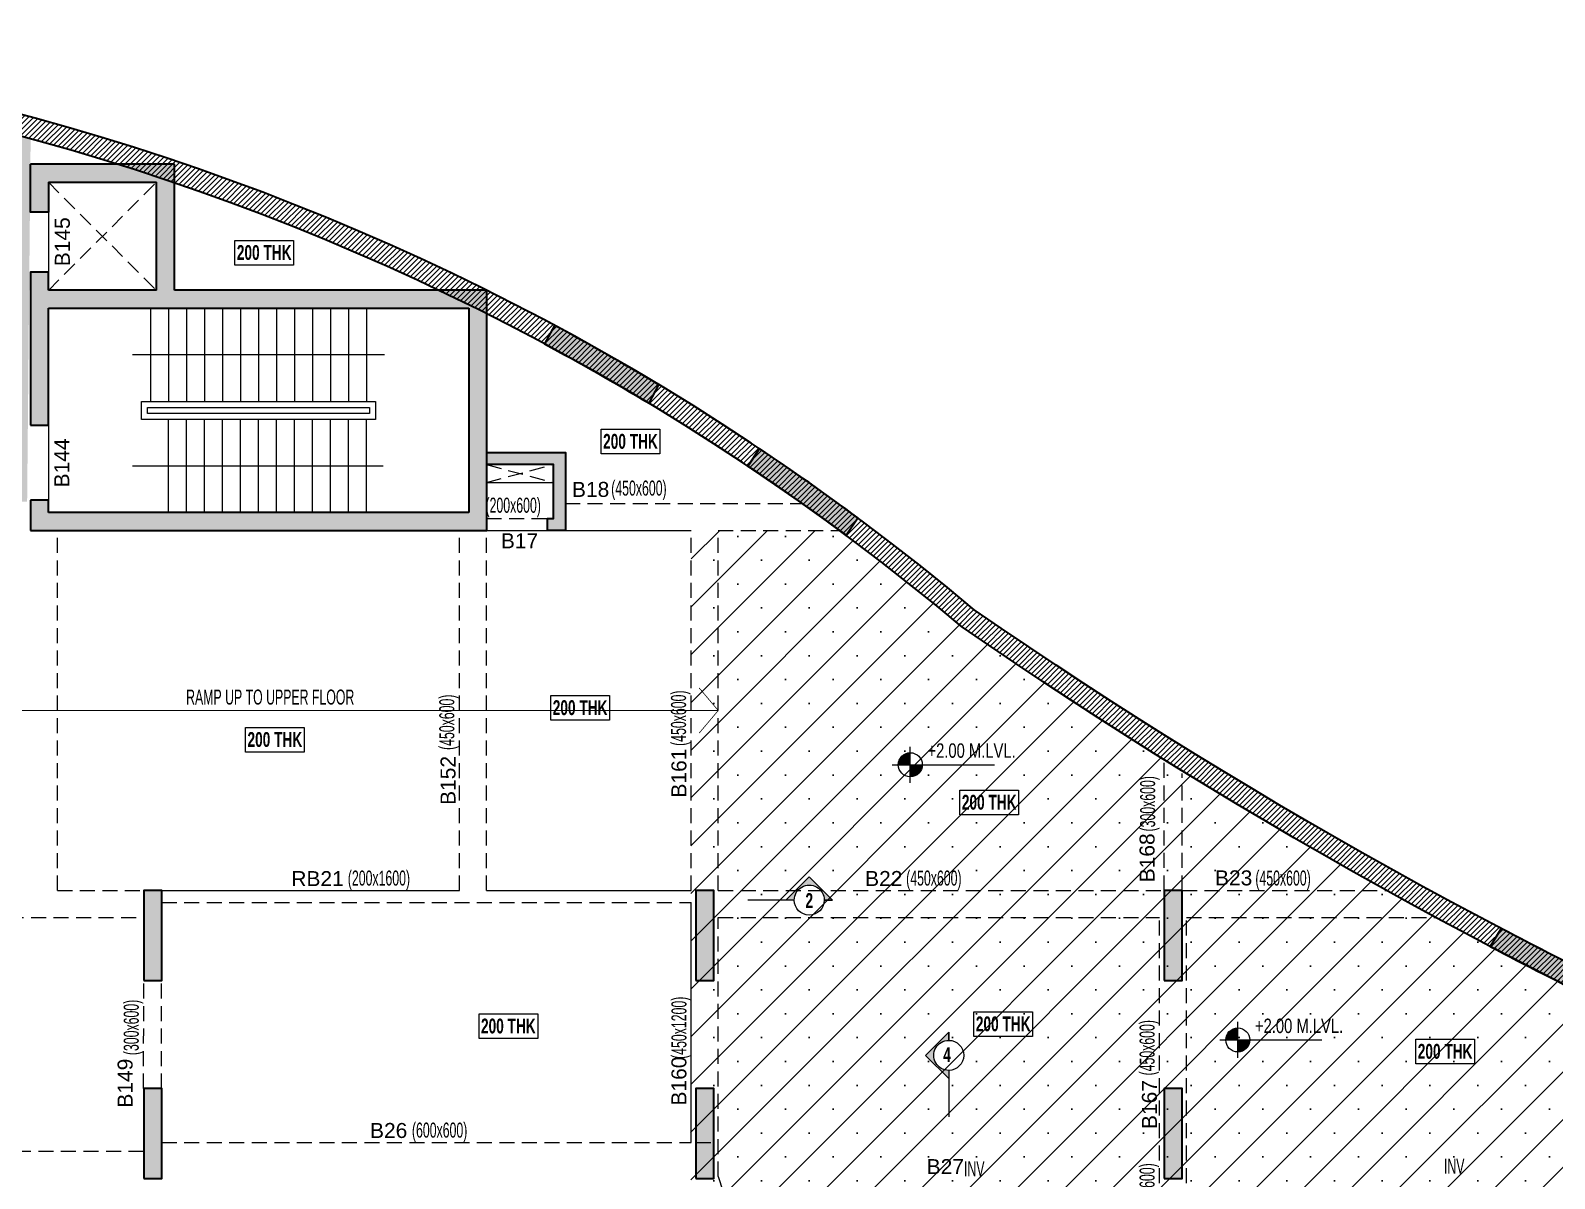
# Model space of a CAD drawing. Header units: millimetres. Extents: x 0 to 31858296, y -21599035 to 0.
# Drawn here: x 31804631 to 31830023, y -21450884 to -21431755 of the extents above; entities that cross this region are included whole.
import ezdxf
from ezdxf.enums import TextEntityAlignment as Align

# ---------------------------------------------------------------- set-up
doc = ezdxf.new("R2010")
doc.units = ezdxf.units.MM
doc.header["$LTSCALE"] = 1000
doc.header["$MEASUREMENT"] = 0
doc.linetypes.add('HIDDEN', pattern=[0.375, 0.25, -0.125])
for name, color, linetype, lineweight in [('A-ANNO-DIMS', 8, 'Continuous', 15), ('A-DETL-MISC', 35, 'Continuous', 15), ('A-FLOR-IDEN', 11, 'Continuous', 9), ('A-HIDD-ABVE', 8, 'HIDDEN', 20), ('G-____-____-DIMS', 7, 'Continuous', 9), ('G-ANNO-SYMB', 1, 'Continuous', 9), ('S-BEAM', 7, 'Continuous', 18), ('S-BEAM-IDEN', 2, 'Continuous', 9), ('S-COL HATCH', 9, 'Continuous', 0), ('S-COLS', 5, 'Continuous', 35)]:
    doc.layers.add(name, color=color, linetype=linetype, lineweight=lineweight)
doc.layers.add('Beam Nos', color=7, linetype='Continuous')
doc.layers.add('HATCH', color=8, linetype='Continuous')
doc.styles.add('Dim.s & Anno.(Misc.)', font='ARIALN.TTF')
doc.styles.add('SC-BBS1', font='SansSerif')
doc.styles.add('Swis721 LtCn BT', font='swisscl.ttf', dxfattribs={"width": 0.9, "height": 233.3551617873649})
doc.styles.add('Swis721 LtCn BT_1', font='swisscl.ttf', dxfattribs={"height": 239.9999999999999})
doc.styles.add('Swis721 LtCn BT_B', font='', dxfattribs={"width": 0.9, "height": 246.9183359013865})
doc.styles.get('Swis721 LtCn BT_B').set_extended_font_data('Swis721 LtCn BT', bold=True)
doc.dimstyles.new('A-GFC-100', dxfattribs={"dimscale": 100, "dimtxt": 1.75, "dimasz": 1.5, "dimexe": 1.5, "dimexo": 0, "dimgap": 1, "dimtad": 1, "dimdsep": 46, "dimtxsty": 'Dim.s & Anno.(Misc.)', "dimblk": 'ARCHTICK', "dimcen": 0, "dimdle": 1.5, "dimclrd": 256, "dimclre": 8, "dimclrt": 6, "dimazin": 2, "dimtfac": 1, "dimtix": 1, "dimtmove": 2, "dimatfit": 3, "dimfxl": 1, "dimtolj": 1, "dimlwd": -1, "dimlwe": 9, "dimarcsym": 0})

# ---------------------------------------------------------------- blocks, each defined once
blk = doc.blocks.new('_ARCHTICK')
at = {"color": 0, "linetype": 'ByBlock', "const_width": 0.15}
blk.add_lwpolyline([(-0.5, -0.5), (0.5, 0.5)], dxfattribs=at)
blk = doc.blocks.new('Spot Elevations - M_Spot Elevation - Target Filled-23738-FIRST FLOOR  FRAMING PLAN _NTA_')
at = {"layer": 'G-____-____-DIMS'}
h = blk.add_hatch(color=256, dxfattribs=at)
edge = h.paths.add_edge_path(flags=0)
edge.add_line((1.6e-15, 0), (-1.999999999999998, 0))
edge.add_arc((-2.6e-15, 1.9e-15), 1.999999999999994, 90.00000000000023, 180.0000000000001, ccw=False)
edge.add_line((1.6e-15, 1.999999999999998), (1.6e-15, 0))
h = blk.add_hatch(color=256, dxfattribs=at)
edge = h.paths.add_edge_path(flags=0)
edge.add_line((1.6e-15, 0), (2.000000000000003, 0))
edge.add_arc((9e-15, -5.8e-15), 1.999999999999992, 269.9999999999993, 359.99999999999983, ccw=False)
edge.add_line((1.6e-15, -1.999999999999999), (1.6e-15, 0))
for p, q in [((1.9e-15, -2.999999999999999), (1.9e-15, 2.999999999999999)), ((-2.999999999999997, 0), (14, 0))]:
    blk.add_line(p, q, dxfattribs=at)
blk.add_circle((1.6e-15, 0), 2.000000000000001, dxfattribs=at)
blk = doc.blocks.new('Detail View - M_Section Head - Structural Type 1-785420-STILT FLOOR FRAMING PLAN')
at = {"layer": 'G-ANNO-SYMB'}
h = blk.add_hatch(color=9, dxfattribs=at)
edge = h.paths.add_edge_path(flags=0)
edge.add_line((-8.500000000000005, -4e-16), (-9.8556349186104, -4e-16))
edge.add_line((-9.8556349186104, 0), (-5.988771130054798, 3.866863788555649))
edge.add_line((-5.988771130054798, 3.866863788555649), (-2.121907341499162, -3.15e-14))
edge.add_line((-2.121907341499162, -3.21e-14), (-3.500000000000005, -3.77e-14))
edge.add_arc((-6.000000000000005, 1.5e-15), 2.499999999999998, 359.9999999999996, 540.0000000000001)
for p, q in [((-5.988771130054798, 3.866863788555649), (-9.8556349186104, -2.1e-15)), ((-5.988771130054798, 3.866863788555649), (-2.121907341499185, -8.5e-15)), ((-8.500000000000005, -4e-16), (-9.855634918610399, -4e-16)), ((-3.500000000000005, -8.8e-15), (-2.121907341499186, -8.8e-15))]:
    blk.add_line(p, q, dxfattribs=at)
at = {"layer": 'G-ANNO-SYMB', "color": 5}
for p, q in [((-5.988771130054798, 3.866863788555649), (-9.8556349186104, 0)), ((-2.121907341499162, -3.17e-14), (-5.988771130054798, 3.866863788555649)), ((-9.8556349186104, -4e-16), (-8.500000000000005, -4e-16)), ((-3.500000000000005, -3.77e-14), (4.242053689179703, -6e-15)), ((-3.500000000000005, -3.77e-14), (-2.121907341499162, -3.21e-14))]:
    blk.add_line(p, q, dxfattribs=at)
at = {"layer": 'G-ANNO-SYMB'}
blk.add_arc((-6.000000000000005, 1.7e-15), 2.500000000000002, 359.9999999999993, 179.9999999999996, dxfattribs=at)
at = {"layer": 'G-ANNO-SYMB', "color": 5}
for centre, radius, start, end in [((-6.000000000000005, 1.5e-15), 2.499999999999998, 359.9999999999996, 180.0000000000001), ((-6.000000000000005, 1.95e-14), 2.500000000000002, 180, 359.9999999999983)]:
    blk.add_arc(centre, radius, start, end, dxfattribs=at)
blk = doc.blocks.new('A$C89844c14')
at = {"layer": 'S-COL HATCH', "transparency": 33554687}
h = blk.add_hatch(dxfattribs=at)
h.set_pattern_fill('ANSI31', color=256, scale=500)
h.set_pattern_definition([(45, (-31243118.95039071, 21573255.04475099), (-44.19417382415922, 44.19417382415922), [])])
edge = h.paths.add_edge_path()
edge.add_line((-12641.36437787861, -10574.03004626185), (46763.39400777965, -10574.03004626185))
edge.add_line((46763.39400777965, -10574.03004626185), (50158.63604889065, -10423.83620051294))
edge.add_line((50158.63604889065, -10423.83620051294), (50158.63604889065, 18363.45195051283))
edge.add_arc((65986.83610693365, 101151.7779547721), 84287.8332837242, 235.3318360843077, 259.1763076908551, ccw=False)
edge.add_arc((-8442.753611341119, 269.379661232233), 41199.68046838963, 49.9961516128636, 101.0852321286915)
edge.add_line((-16364.17637338489, 40700.36693736166), (-15223.62516012043, 21151.17039509863))
edge.add_line((-15223.62516012043, 21151.17039509863), (-12641.36437787861, 21151.17039486021))
edge.add_line((-12641.36437787861, 21151.17039486021), (-12641.36437787861, -10574.03004626185))
edge = h.paths.add_edge_path(flags=16)
edge.add_line((-12291.36437835544, -10224.03004578501), (46755.65639505535, -10224.03004578501))
edge.add_line((46755.65639505535, -10224.03004578501), (49808.63604841381, -10088.97671297937))
edge.add_line((49808.63604841381, -10088.97671297937), (49808.63604841381, 18074.53277989477))
edge.add_arc((65986.83610427752, 101151.777949918), 84637.83327854906, 235.3207608542366, 258.9803174311657, ccw=False)
edge.add_arc((-8442.753610882908, 269.3796631880104), 40849.68046623029, 49.97334944151059, 100.6567920093794)
edge.add_line((-15996.90336217731, 40414.50658699125), (-14893.4499033913, 21501.17039509863))
edge.add_line((-14893.4499033913, 21501.17039509863), (-12291.36437835544, 21501.17039462179))
edge.add_line((-12291.36437835544, 21501.17039462179), (-12291.36437835544, -10224.03004578501))
h = blk.add_hatch(color=256, dxfattribs=at)
h.dxf.hatch_style = 1
h.paths.add_polyline_path([(9116.98672829941, 37152.32847986743), (4718.410191729665, 37152.32847986743), (4718.410191729665, 38940.81823940575, 0.0061394084809778), (3764.870239019394, 39252.32868109271), (2318.410443499685, 39252.32868109271), (2318.410355761647, 38452.32847986743), (2618.410192206502, 38452.32847986743), (2618.410192206502, 38952.32868109271), (4418.410191729665, 38952.32868109271), (4418.410191729665, 37152.32847986743), (2618.410192206502, 37152.32847986743), (2618.410192206502, 37452.32847986743), (2318.410271838307, 37452.32847986743), (2318.410166934133, 34902.32847986743), (2618.410191729665, 34902.32847986743), (2618.410191729665, 36852.32847986743), (9618.410192206504, 36852.32847986743), (9618.410192206504, 33452.32847962901), (2618.410191729665, 33452.32847962901), (2618.410191729665, 33652.32847986743), (2318.410192206502, 33652.32847986743), (2318.410192206502, 33152.32847962901), (9918.41019268334, 33152.32847962901), (9918.41019268334, 36759.98198723793, 0.005461092932289)])
h = blk.add_hatch(color=256, dxfattribs=at)
h.dxf.hatch_style = 1
h.paths.add_polyline_path([(4718.410191729665, 39252.32868109271), (3764.870239019394, 39252.32868109271, -0.0061394084809777), (4718.410191729665, 38940.81823940575)])
h = blk.add_hatch(color=256, dxfattribs=at)
h.dxf.hatch_style = 1
h.paths.add_polyline_path([(9916.488125164064, 37152.32847986743), (9116.98672829941, 37152.32847986743, -0.0054610929322891), (9918.41019268334, 36759.98198723793)])
h = blk.add_hatch(color=256, dxfattribs=at)
h.dxf.hatch_style = 1
h.paths.add_polyline_path([(11048.92116140947, 36566.86073822156), (10883.09765475243, 36258.63587787375, -0.0119099194119703), (12621.80857507884, 35269.11350852624), (12787.81885411963, 35577.68553232029, 0.011811406777988)])
h = blk.add_hatch(color=256, dxfattribs=at)
h.dxf.hatch_style = 1
h.paths.add_polyline_path([(11228.40951917693, 34451.18865903467), (9918.410194970667, 34451.16267657652), (9918.412713244557, 34251.15960171819), (11028.40955301747, 34251.18161733449), (11028.44738690555, 33351.16267636418), (10928.43067152798, 33351.18271977827), (10928.43461797759, 33152.32848249003), (11228.43530390039, 33151.15871177241), (11228.4095191732, 33351.16267636791)])
h = blk.add_hatch(color=256, dxfattribs=at)
h.dxf.hatch_style = 1
h.paths.add_polyline_path([(14465.38931171223, 34513.35306438059), (14270.55549418181, 34222.59580556676, -0.0119099194350363), (15905.50230845436, 33069.67815620452), (16100.55556829646, 33360.76290838793, 0.0118114067623344)])
h = blk.add_hatch(color=256, dxfattribs=at)
h.dxf.hatch_style = 1
h.paths.add_polyline_path([(4204.063150979578, 25652.33504745737), (4504.063152655959, 25652.33504838869), (4504.063148930669, 27152.33504838869), (4204.063146788627, 27152.33504745737)])
h = blk.add_hatch(color=256, dxfattribs=at)
h.dxf.hatch_style = 1
h.paths.add_polyline_path([(4204.063264600932, 25652.3350940235), (4504.063262552023, 25652.3350940235), (4504.063262552023, 27152.3350940235), (4204.063264600932, 27152.3350940235)])
h = blk.add_hatch(color=256, dxfattribs=at)
h.dxf.hatch_style = 1
h.paths.add_polyline_path([(13404.06315256283, 25652.33507237211), (13704.06315097958, 25652.33507307246), (13704.06314678862, 27152.33507307246), (13404.06314883753, 27152.33507237211)])
h = blk.add_hatch(color=256, dxfattribs=at)
h.dxf.hatch_style = 1
h.paths.add_polyline_path([(13404.06326432153, 25652.3350940235), (13704.06326413527, 25652.3350940235), (13704.06326413527, 27152.3350940235), (13404.06326432153, 27152.3350940235)])
h = blk.add_hatch(color=256, dxfattribs=at)
h.dxf.hatch_style = 1
h.paths.add_polyline_path([(21204.06315097958, 25652.33509332687), (21504.06315265596, 25652.3350940235), (21504.06314893067, 27152.3350940235), (21204.06314678863, 27152.33509332687)])
h = blk.add_hatch(color=256, dxfattribs=at)
h.dxf.hatch_style = 1
h.paths.add_polyline_path([(21204.06326460093, 25652.3350940235), (21504.06326255202, 25652.3350940235), (21504.06326255202, 27152.3350940235), (21204.06326460093, 27152.3350940235)])
h = blk.add_hatch(color=256, dxfattribs=at)
h.dxf.hatch_style = 1
h.paths.add_polyline_path([(28423.99673158675, 25307.0760040693), (28605.68384588138, 25607.67662080005, -0.0060300541328902), (26819.177078031, 26518.35735208914), (26637.80549352989, 26218.27875832841, 0.0060046413283246)])
h = blk.add_hatch(color=256, dxfattribs=at)
h.dxf.hatch_style = 1
h.paths.add_polyline_path([(4204.063160292804, 22352.34438299015), (4504.063158709556, 22352.34438392148), (4504.063155915588, 23852.34438392147), (4204.063156101852, 23852.34438299015)])
h = blk.add_hatch(color=256, dxfattribs=at)
h.dxf.hatch_style = 1
h.paths.add_polyline_path([(4204.063262738287, 22352.34442955628), (4504.063261155039, 22352.34442955628), (4504.063261155039, 23852.34442955628), (4204.063262738287, 23852.34442955628)])
h = blk.add_hatch(color=256, dxfattribs=at)
h.dxf.hatch_style = 1
h.paths.add_polyline_path([(13404.06315815076, 22352.34440836683), (13704.06315982714, 22352.34440860152), (13704.06315610185, 23852.34440860152), (13404.06315489113, 23852.34440836683)])
h = blk.add_hatch(color=256, dxfattribs=at)
h.dxf.hatch_style = 1
h.paths.add_polyline_path([(13404.06326292455, 22352.34442955628), (13704.06326273829, 22352.34442955628), (13704.06326273829, 23852.34442955628), (13404.06326292455, 23852.34442955628)])
h = blk.add_hatch(color=256, dxfattribs=at)
h.dxf.hatch_style = 1
h.paths.add_polyline_path([(21204.0631602928, 22352.34442885593), (21504.06315870956, 22352.34442955628), (21504.06315591559, 23852.34442955628), (21204.06315610185, 23852.34442885593)])
h = blk.add_hatch(color=256, dxfattribs=at)
h.dxf.hatch_style = 1
h.paths.add_polyline_path([(21204.06326273829, 22352.34442955628), (21504.06326115504, 22352.34442955628), (21504.06326115504, 23852.34442955628), (21204.06326273829, 23852.34442955628)])
at = {"layer": 'S-COLS'}
for p, q in [((4718.410191729665, 39252.32868109271, 5.384398549e-07), (2318.410443499685, 39252.32868109271, 3.28693309e-07)), ((4718.410191729665, 37152.32847986743, 2.087540928e-07), (4718.410191729665, 39252.32868109271, 5.384398549e-07)), ((2618.410192206502, 38952.32868109271), (4418.410191729665, 38952.32868109271, 5.384398549e-07)), ((4418.410191729665, 37152.32847986743, 2.087540928e-07), (4418.410191729665, 38952.32868109271, 5.384398549e-07)), ((4418.410191729665, 37152.32847986743, 2.087540928e-07), (2618.410192206502, 37152.32847986743)), ((9918.41019268334, 37152.32847986743), (4718.410191729665, 37152.32847986743, 2.087540928e-07)), ((9918.41019268334, 33152.32847962901), (9918.41019268334, 37152.32847986743)), ((2618.410191729665, 36852.32847986743), (9618.410192206504, 36852.32847986743)), ((2618.410191729665, 34902.32847986743), (2618.410191729665, 36852.32847986743)), ((9618.410192206504, 36852.32847986743), (9618.410192206504, 33452.32847962901)), ((2318.410192206502, 34902.32847986743), (2618.410191729665, 34902.32847986743)), ((2318.410192206502, 33652.32847986743), (2318.410192206502, 33152.32847962901)), ((2618.410191729665, 33652.32847986743), (2318.410192206502, 33652.32847986743)), ((2618.410191729665, 33452.32847962901), (2618.410191729665, 33652.32847986743)), ((9618.410192206504, 33452.32847962901), (2618.410191729665, 33452.32847962901)), ((2318.410192206502, 33152.32847962901), (9918.41019268334, 33152.32847962901))]:
    blk.add_line(p, q, dxfattribs=at)
for points, elevation in [([(-12641.36437787861, -10574.03004626185), (46763.39400777965, -10574.03004626185), (50158.63604889065, -10423.83620051294), (50158.63604889065, 18363.45195051283, -0.104418166803797), (18042.01030120998, 31828.38711067289, 0.2266855225477514), (-16364.17637338489, 40700.36693736166), (-15223.62516012043, 21151.17039509863), (-12641.36437787861, 21151.17039486021)], -9.701837e-10), ([(-12291.36437835544, -10224.03004578501), (46755.65639505535, -10224.03004578501), (49808.63604841381, -10088.97671297937), (49808.63604841381, 18074.53277989477, -0.1036025941680122), (17829.4674840942, 31549.83351107687, 0.2248253873117498), (-15996.90336217731, 40414.50658699125), (-14893.4499033913, 21501.17039509863), (-12291.36437835544, 21501.17039462179)], -3.2951e-10)]:
    blk.add_lwpolyline(points, format="xyb", close=True, dxfattribs=dict(at, elevation=elevation))
at = {"layer": 'S-COLS', "elevation": -9.924532e-10}
for points in [[(2618.410192206502, 38952.32868109271), (2618.410192206502, 38452.32847986743), (2318.410355761647, 38452.32847986743), (2318.410443499685, 39252.32868109271)], [(2618.410192206502, 37152.32847986743), (2618.410192206502, 37452.32847986743), (2318.410271838307, 37452.32847986743), (2318.410166934133, 34902.32851753757)], [(9918.410194970667, 34451.16267657652), (11228.40951917693, 34451.18865903467), (11228.4095191732, 33351.16267636791), (11228.43530390039, 33151.15871177241), (10928.43461797759, 33152.32848249003), (10928.43067152798, 33351.18271977827), (11028.44738690555, 33351.16267636418), (11028.40955301747, 34251.18161733449), (9918.412713244557, 34251.15960171819), (9918.410194970667, 34451.16267657652)]]:
    blk.add_lwpolyline(points, dxfattribs=at)
at = {"layer": 'S-COLS', "elevation": -8.166589e-10}
for points in [[(12787.81885708123, 35577.6855305396, 0.011811406798394), (11048.92116140947, 36566.86073822156), (10883.09765475243, 36258.63587787375, -0.0119099194119703), (12621.80857507884, 35269.11350852624), (12787.81885428726, 35577.68553263322)], [(14465.38931160793, 34513.35306422413), (14270.55549418181, 34222.59580556676, -0.0119099194350363), (15905.50230845436, 33069.67815620452), (16100.55556829646, 33360.76290838793, 0.0118114067829311), (14465.38930881396, 34513.35306632147)], [(26637.80548092351, 26218.27876495197, 0.0060046413709705), (28423.99673158675, 25307.0760040693), (28605.68384588138, 25607.67662080005, -0.0060300541328902), (26819.177078031, 26518.35735208914), (26637.8054930307, 26218.2787575014)]]:
    blk.add_lwpolyline(points, format="xyb", dxfattribs=at)
for points in [[(4204.063150979578, 25652.33504745737), (4504.063152655959, 25652.33504838869), (4504.063148930669, 27152.33504838869), (4204.063146788627, 27152.33504745737)], [(4204.063264600932, 25652.3350940235), (4504.063262552023, 25652.3350940235), (4504.063262552023, 27152.3350940235), (4204.063264600932, 27152.3350940235)], [(13404.06315256283, 25652.33507237211), (13704.06315097958, 25652.33507307246), (13704.06314678862, 27152.33507307246), (13404.06314883753, 27152.33507237211)], [(13404.06326432153, 25652.3350940235), (13704.06326413527, 25652.3350940235), (13704.06326413527, 27152.3350940235), (13404.06326432153, 27152.3350940235)], [(21204.06315097958, 25652.33509332687), (21504.06315265596, 25652.3350940235), (21504.06314893067, 27152.3350940235), (21204.06314678863, 27152.33509332687)], [(21204.06326460093, 25652.3350940235), (21504.06326255202, 25652.3350940235), (21504.06326255202, 27152.3350940235), (21204.06326460093, 27152.3350940235)], [(4204.063160292804, 22352.34438299015), (4504.063158709556, 22352.34438392148), (4504.063155915588, 23852.34438392147), (4204.063156101852, 23852.34438299015)], [(4204.063262738287, 22352.34442955628), (4504.063261155039, 22352.34442955628), (4504.063261155039, 23852.34442955628), (4204.063262738287, 23852.34442955628)], [(13404.06315815076, 22352.34440836683), (13704.06315982714, 22352.34440860152), (13704.06315610185, 23852.34440860152), (13404.06315489113, 23852.34440836683)], [(13404.06326292455, 22352.34442955628), (13704.06326273829, 22352.34442955628), (13704.06326273829, 23852.34442955628), (13404.06326292455, 23852.34442955628)], [(21204.0631602928, 22352.34442885593), (21504.06315870956, 22352.34442955628), (21504.06315591559, 23852.34442955628), (21204.06315610185, 23852.34442885593)], [(21204.06326273829, 22352.34442955628), (21504.06326115504, 22352.34442955628), (21504.06326115504, 23852.34442955628), (21204.06326273829, 23852.34442955628)]]:
    blk.add_lwpolyline(points, close=True, dxfattribs=at)
blk = doc.blocks.new('A$Cf8d4ec59')
at = {"layer": 'A-DETL-MISC'}
for p, q in [((-5300.000001907349, -5.0067901611e-06), (-5300.000001907349, -1550.005597352982)), ((-5000.000005722046, -5.0067901611e-06), (-5000.000005722046, -1550.005597352982)), ((-4700.000005722046, -5.0067901611e-06), (-4700.000005722046, -1550.005597352982)), ((-4400.000001907349, -5.0067901611e-06), (-4400.000001907349, -1550.005597352982)), ((-4100.000001907349, -5.0067901611e-06), (-4100.000001907349, -1550.005597352982)), ((-3800.000001907349, -5.0067901611e-06), (-3800.000001907349, -1550.005597352982)), ((-3500.000005722046, -5.0067901611e-06), (-3500.000005722046, -1550.005597352982)), ((-3200.000005722046, -5.0067901611e-06), (-3200.000005722046, -1550.005597352982)), ((-2900.000001907349, -5.0067901611e-06), (-2900.000001907349, -1550.005597352982)), ((-2600.000001907349, -5.0067901611e-06), (-2600.000001907349, -1550.005597352982)), ((-2300.000001907349, -5.0067901611e-06), (-2300.000001907349, -1549.994012117386)), ((-2000.000005722046, -5.0067901611e-06), (-2000.000005722046, -1549.994012117386)), ((-1700.000005722046, -5.0067901611e-06), (-1700.000005722046, -1549.994012117386)), ((-5000.000005722046, -3400.00000500679), (-5000.000005722046, -1850.005112886429)), ((-4700.000005722046, -3400.00000500679), (-4700.000005722046, -1850.004632234573)), ((-4400.000001907349, -3400.00000500679), (-4400.000001907349, -1850.00414776802)), ((-4100.000001907349, -3400.00000500679), (-4100.000001907349, -1850.003667116165)), ((-3800.000001907349, -3400.00000500679), (-3800.000001907349, -1850.003182649612)), ((-3500.000005722046, -3400.00000500679), (-3500.000005722046, -1850.002698183059)), ((-3200.000005722046, -3400.00000500679), (-3200.000005722046, -1850.002217531204)), ((-2900.000001907349, -3400.00000500679), (-2900.000001907349, -1850.001733064651)), ((-2600.000001907349, -3400.00000500679), (-2600.000001907349, -1850.001252412796)), ((-2300.000001907349, -3400.00000500679), (-2300.000001907349, -1850.000771760941)), ((-2000.000005722046, -3400.00000500679), (-2000.000005722046, -1850.000287294388)), ((-1700.000005722046, -3400.00000500679), (-1700.000005722046, -1850.000287294388))]:
    blk.add_line(p, q, dxfattribs=at)
for points in [[(-1550.000001907348, -1549.999802827835), (-1550.000001907348, -1849.999806642532), (-5450.000005722046, -1850.005597352981), (-5450.000005722046, -1550.005597352982)], [(-1650.000001907348, -1649.999943971634), (-1650.000001907348, -1749.999940156936), (-5350.000001907349, -1750.00546002388), (-5350.000001907349, -1650.00546002388)]]:
    blk.add_lwpolyline(points, close=True, dxfattribs=at)
at = {"layer": 'A-ANNO-DIMS', "ltscale": 500}
for points in [[(-1400.000001907348, -775.0005238056183), (-5600.001485824584, -774.9584209918976)], [(-5599.998933792114, -2624.961293458939), (-1424.103029251098, -2625.000146150589)]]:
    blk.add_leader(points, dimstyle='A-GFC-100', override={"dimasz": 0.002, "dimtad": 0, "dimfxl": 0.18, "dimarcsym": 1}, dxfattribs=at)

msp = doc.modelspace()

# ---------------------------------------------------------------- hatches: boundary and pattern name
at = {"layer": 'HATCH'}
h = msp.add_hatch(dxfattribs=at)
h.set_pattern_fill('TRIANG', color=9, scale=1500)
h.set_pattern_definition([(60, (439301.5000000001, 0), (-281.2499994554893, 487.1392893143734), [281.25, -281.25]), (120, (439301.5000000001, 0), (-562.4999994554892, 3.143734856e-07), [281.2499999999998, -281.2499999999998]), (0, (439160.875, 243.5696444995701), (281.25, 487.139289), [281.25, -281.25])])
edge = h.paths.add_edge_path()
edge.add_line((31794519.16211719, -21457486.19399705), (31790023.44354467, -21457486.19399705))
edge.add_line((31790023.44354467, -21457486.19399705), (31790023.44354467, -21451735.02653316))
edge.add_line((31790023.44354467, -21451735.02653316), (31787421.35801964, -21451735.02653268))
edge.add_line((31787421.35801964, -21451735.02653268), (31786315.56355598, -21432781.56521813))
edge.add_line((31786315.56355598, -21432781.56521813), (31786317.90456086, -21432821.69034078))
edge.add_line((31786317.90456086, -21432821.69034078), (31789359.56121129, -21432367.1399234))
edge.add_line((31789359.56121129, -21432367.1399234), (31792435.81895444, -21432142.51227802))
edge.add_line((31792435.81895444, -21432142.51227802), (31795501.82214282, -21432149.66093282))
edge.add_line((31795501.82214282, -21432149.66093282), (31798542.75989398, -21432372.38007474))
edge.add_line((31798542.75989398, -21432372.38007474), (31804633.64870025, -21433559.3692702))
edge.add_line((31804633.64870025, -21433559.3692702), (31804575.57289495, -21439603.99815172))
edge.add_line((31804575.57289495, -21439603.99815172), (31799165.01352095, -21439636.20802927))
edge.add_line((31799165.01352095, -21439636.20802927), (31799165.0135237, -21446085.01489819))
edge.add_line((31799165.0135237, -21446085.01489819), (31798734.72138871, -21446086.20141814))
edge.add_line((31798734.72138871, -21446086.20141814), (31798718.87107467, -21446836.20141815))
edge.add_line((31798718.87107467, -21446836.20141815), (31797150.89161298, -21446836.20086194))
edge.add_line((31797150.89161298, -21446836.20086194), (31797150.89161297, -21450136.19124912))
edge.add_line((31797150.89161297, -21450136.19124912), (31797150.89161297, -21450136.19208263))
edge.add_line((31797150.89161297, -21450136.19208263), (31797141.75547371, -21450886.19208263))
edge.add_line((31797141.75547371, -21450886.19208263), (31797160.02775227, -21457036.19399709))
h = msp.add_hatch(dxfattribs=at)
h.set_pattern_fill('SACNCR', color=256, scale=6000)
h.set_pattern_definition([(45, (439301.5000000001, 0), (-397.747564417433, 397.747564417433), []), (45, (439699.2475659996, 0), (-397.747564417433, 397.747564417433), [0, -562.5])])
h.paths.add_polyline_path([(31818107.44571386, -21440086.20802806), (31819244.12227551, -21440951.90571611), (31820881.09438595, -21442190.44078625), (31822343.95330933, -21443157.99695138), (31823781.39530205, -21444067.12714814), (31825108.81565333, -21444871.38483813), (31826271.27006879, -21445548.76738574), (31827967.34657011, -21446493.47266571), (31832635.98143327, -21448840.41130056), (31834654.50295503, -21449746.71819537), (31836299.51351777, -21450438.91128645), (31839816.98200127, -21451785.02657498), (31815908.08385382, -21451785.02657498), (31815629.8417423, -21450886.19208263), (31815640.01354438, -21440085.03825735)])

# ---------------------------------------------------------------- linework, layer by layer
at = {"layer": 'A-FLOR-IDEN', "color": 8, "flags": 128}
for points in [[(31809013.61197304, -21435252.86747909), (31809013.61197304, -21435664.69287591), (31808036.11197304, -21435664.69287591), (31808036.11197304, -21435252.86747909)], [(31809013.61197304, -21435252.86747909), (31809013.61197304, -21435664.69287591), (31808036.11197304, -21435664.69287591), (31808036.11197304, -21435252.86747909)], [(31815116.25000001, -21438399.67460317), (31815116.25000001, -21438811.5), (31814138.75, -21438811.5), (31814138.75, -21438399.67460317)], [(31815116.25000001, -21438399.67460317), (31815116.25000001, -21438811.5), (31814138.75, -21438811.5), (31814138.75, -21438399.67460317)], [(31821093.11197304, -21444412.86747909), (31821093.11197304, -21444824.69287591), (31820115.61197304, -21444824.69287591), (31820115.61197304, -21444412.86747909)], [(31821093.11197304, -21444412.86747909), (31821093.11197304, -21444824.69287591), (31820115.61197304, -21444824.69287591), (31820115.61197304, -21444412.86747909)], [(31813081.61197304, -21448141.36747909), (31813081.61197304, -21448553.19287591), (31812104.11197304, -21448553.19287591), (31812104.11197304, -21448141.36747909)], [(31813081.61197304, -21448141.36747909), (31813081.61197304, -21448553.19287591), (31812104.11197304, -21448553.19287591), (31812104.11197304, -21448141.36747909)], [(31821326.61197304, -21448105.86747909), (31821326.61197304, -21448517.69287591), (31820349.11197304, -21448517.69287591), (31820349.11197304, -21448105.86747909)], [(31821326.61197304, -21448105.86747909), (31821326.61197304, -21448517.69287591), (31820349.11197304, -21448517.69287591), (31820349.11197304, -21448105.86747909)], [(31828689.11197304, -21448563.36747908), (31828689.11197304, -21448975.19287591), (31827711.61197304, -21448975.19287591), (31827711.61197304, -21448563.36747908)], [(31828689.11197304, -21448563.36747908), (31828689.11197304, -21448975.19287591), (31827711.61197304, -21448975.19287591), (31827711.61197304, -21448563.36747908)]]:
    msp.add_lwpolyline(points, close=True, dxfattribs=at)
at = {"layer": 'A-FLOR-IDEN', "color": 8, "elevation": 6.797408171e-07, "flags": 128}
for points in [[(31814277.11199488, -21442836.73834661), (31814277.11199488, -21443248.56374343), (31813299.61199489, -21443248.56374343), (31813299.61199489, -21442836.73834661)], [(31814277.11199488, -21442836.73834661), (31814277.11199488, -21443248.56374343), (31813299.61199489, -21443248.56374343), (31813299.61199489, -21442836.73834661)], [(31809191.11199489, -21443367.23834661), (31809191.11199489, -21443779.06374343), (31808213.61199488, -21443779.06374343), (31808213.61199488, -21443367.23834661)], [(31809191.11199489, -21443367.23834661), (31809191.11199489, -21443779.06374343), (31808213.61199488, -21443779.06374343), (31808213.61199488, -21443367.23834661)]]:
    msp.add_lwpolyline(points, close=True, dxfattribs=at)
at = {"layer": 'A-HIDD-ABVE', "linetype": 'HIDDEN'}
for p, q in [((31804929.36058064, -21434285.03805646, -1.3217722e-09), (31806729.36058245, -21436085.03825997, -1.3217722e-09)), ((31804929.36058292, -21436085.03825997, -1.3217719e-09), (31806729.36058016, -21434285.03806103, 5.381105355e-07)), ((31812229.36058111, -21439286.2089017, -1.3217722e-09), (31813339.35994144, -21438986.1851225, -1.3217722e-09)), ((31812229.36703504, -21438986.20713804, -1.3217722e-09), (31813339.36982415, -21439286.15941423, -1.3178889e-09))]:
    msp.add_line(p, q, dxfattribs=at)
at = {"layer": 'S-BEAM'}
for p, q in [((31804929.36058016, -21434786.20803058, -1.3217722e-09), (31804929.3606053, -21435786.20802454, -1.3217722e-09)), ((31804929.36058016, -21438336.20802473, -1.3217722e-09), (31804929.3606053, -21439586.20802473, -1.3217722e-09)), ((31812229.37103911, -21439286.20607499, -1.3259082e-09), (31813339.37255142, -21439286.16015121, -1.3217722e-09))]:
    msp.add_line(p, q, dxfattribs=at)
at = {"layer": 'S-BEAM', "linetype": 'HIDDEN'}
for p, q in [((31813539.38172546, -21439636.20406347, -1.3217722e-09), (31817488.75218802, -21439636.20406346, -1.3217722e-09)), ((31812229.36058111, -21439886.20406347, -1.3217722e-09), (31813239.57401599, -21439886.18405873, -1.3217722e-09)), ((31805079.36060504, -21446086.20141327, 6.784172151e-07), (31805079.36060477, -21440086.20802597, 6.783402254e-07)), ((31811779.36060552, -21446086.20141327, 6.784172151e-07), (31811779.36060525, -21440086.20802599, 6.783402254e-07)), ((31812229.36060552, -21446086.20141327, 6.784172151e-07), (31812229.36060525, -21440086.20802597, 6.783402254e-07)), ((31815640.01354465, -21446086.20139335, -1.0726436e-09), (31815640.01354438, -21440085.03825735, -1.1496483e-09)), ((31816090.01354438, -21440086.20802806), (31818107.44571386, -21440086.20802806)), ((31816090.01354465, -21446086.20139335, -1.0726436e-09), (31816090.01354438, -21440086.20802805, -1.1496333e-09)), ((31823518.87106982, -21446083.86183375, -2.3005787e-09), (31823518.87106972, -21443855.20397595, -2.329176e-09)), ((31823818.87118558, -21446083.86183375, -1.5543074e-09), (31823818.87118553, -21444134.49450177, -1.5713157e-09)), ((31805079.36060504, -21446086.20141815), (31806518.87106983, -21446086.20141815)), ((31816090.01354465, -21446086.20141815), (31823518.87106982, -21446086.20141815)), ((31823818.87118558, -21446086.20141815), (31827220.61318527, -21446086.20141815)), ((31806819.29903611, -21446286.20141816), (31815640.01354467, -21446286.20141816)), ((31799015.01813089, -21446536.20141815), (31806514.59476528, -21446536.20141815)), ((31816090.01354468, -21446536.20141815), (31823440.01354401, -21446536.20141815)), ((31816090.01354485, -21450850.99352957, -1.0115036e-09), (31816090.01354468, -21446536.20141815, -1.0668694e-09)), ((31823440.01354401, -21451335.02657499, -1.4129938e-09), (31823440.01354401, -21446536.20141815, -1.0668694e-09)), ((31823890.01354408, -21446536.20141816), (31828041.98740863, -21446536.20141815)), ((31823890.01354421, -21451335.02657498, -1.0089838e-09), (31823890.01354407, -21446536.20141816, -1.0508536e-09)), ((31806514.59464639, -21449385.02235891, -1.0671584e-09), (31806519.29903816, -21447585.03169442, -1.0671584e-09)), ((31806814.59464639, -21449385.02235797, -1.0671584e-09), (31806814.59464903, -21447585.0316072, -1.0671584e-09)), ((31806514.59476528, -21450436.19208264), (31799015.01812902, -21450436.19208263)), ((31806819.29903471, -21450286.19208263), (31815640.01354484, -21450286.19208263)), ((31815714.59028682, -21450286.19208263), (31816015.01354906, -21450286.19208263)), ((31816090.01354485, -21450850.99352957, -1.1438201e-09), (31816239.8502253, -21451335.02657499, -1.1116888e-09))]:
    msp.add_line(p, q, dxfattribs=at)
at = {"layer": 'S-BEAM', "ltscale": 250000}
for p, q in [((31812229.3605834, -21440086.20802807, -1.3217722e-09), (31815640.01354438, -21440086.20802806)), ((31806818.87118558, -21446086.20141815), (31811779.36060552, -21446086.20141815)), ((31812229.36060552, -21446086.20141815), (31815640.01354465, -21446086.20141815)), ((31815640.01354484, -21450286.19208263, -1.0187509e-09), (31815640.01354466, -21446286.20141816, -1.0700773e-09))]:
    msp.add_line(p, q, dxfattribs=at)
at = {"layer": 'S-BEAM', "const_width": 12.5}
for points, elevation in [([(31815773.6558022, -21443461.20471071), (31816090.01354451, -21443086.2047107), (31815773.6558022, -21442711.20471071)], -1.1111385e-09), ([(31801235.51044923, -21443086.19852664), (31816090.01354451, -21443086.19852664)], -2.506905e-10)]:
    msp.add_lwpolyline(points, dxfattribs=dict(at, elevation=elevation))

# ---------------------------------------------------------------- block references
at = {"layer": 'G-____-____-DIMS', "xscale": 99.99999999999991, "yscale": 99.99999999999991, "zscale": 99.99999999999991}
for p in [(31819290.3381168, -21443989.48768287, -1.5022638e-09), (31824746.8381168, -21448575.98768287, -1.5022638e-09)]:
    msp.add_blockref('Spot Elevations - M_Spot Elevation - Target Filled-23738-FIRST FLOOR  FRAMING PLAN _NTA_', p, dxfattribs=at)
at = {"layer": 'G-ANNO-SYMB', "extrusion": (0, 0, -1), "xscale": 99.99999999999991, "yscale": 99.99999999999991, "zscale": 99.99999999999991}
msp.add_blockref('Detail View - M_Section Head - Structural Type 1-785420-STILT FLOOR FRAMING PLAN', (-31817006.20225182, -21446245.49999482, 1.1459779e-09), dxfattribs=at)
at = {"layer": 'G-ANNO-SYMB', "extrusion": (0, 0, -1), "xscale": 99.99999999999991, "yscale": 99.99999999999991, "zscale": 99.99999999999991, "rotation": 270}
msp.add_blockref('Detail View - M_Section Head - Structural Type 1-785420-STILT FLOOR FRAMING PLAN', (-31819929.62427658, -21449431.92675262), dxfattribs=at)
at = {"layer": 'S-BEAM-IDEN'}
msp.add_blockref('A$Cf8d4ec59', (31811929.36506138, -21436386.20802544, -1.2429527e-09), dxfattribs=at)
at = {"layer": 'S-COL HATCH', "color": 4}
msp.add_blockref('A$C89844c14', (31802314.80792303, -21473236.19692778), dxfattribs=at)

# ---------------------------------------------------------------- texts
at = {"layer": 'A-FLOR-IDEN', "color": 1, "char_height": 246.9183359013865, "width": 1154.999999999998, "attachment_point": 2, "line_spacing_factor": 0.9642671421142559, "style": 'Swis721 LtCn BT_B'}
for insert in [(31808524.86197304, -21435330.90946064), (31808524.86197304, -21435330.90946064), (31814627.50000001, -21438477.71658474), (31814627.50000001, -21438477.71658474), (31813788.36199489, -21442914.78032817, 6.796665251e-07), (31813788.36199489, -21442914.78032817, 6.796665251e-07), (31808702.36199488, -21443445.28032817, 6.796665251e-07), (31808702.36199488, -21443445.28032817, 6.796665251e-07), (31820604.36197304, -21444490.90946064), (31820604.36197304, -21444490.90946064), (31820837.86197304, -21448183.90946064), (31820837.86197304, -21448183.90946064), (31812592.86197304, -21448219.40946064), (31812592.86197304, -21448219.40946064), (31828200.36197304, -21448641.40946064), (31828200.36197304, -21448641.40946064)]:
    msp.add_mtext('200 THK', dxfattribs=dict(at, insert=insert))
at = {"layer": 'Beam Nos', "color": 3, "style": 'SC-BBS1'}
for s, p in [('B145', (31805361.96919824, -21435274.96487076, -1.1459779e-09)), ('B144', (31805352.13264088, -21438960.6204506)), ('B152', (31811788.01409258, -21444250.69589592, -1.1459779e-09)), ('B161', (31815634.30796862, -21444128.71781231, -1.5541164e-09)), ('B168', (31823434.52119472, -21445540.54770984, -1.5263504e-09)), ('B149', (31806407.77365755, -21449295.44370485, -1.1459779e-09)), ('B160', (31815634.30796862, -21449260.2854795, -1.5541164e-09)), ('B167', (31823473.68515821, -21449651.8332163, -1.5263504e-09))]:
    msp.add_text(s, height=250, rotation=90, dxfattribs=at).set_placement(p, align=Align.BOTTOM_CENTER)
for s, p in [('B18', (31813963.95183819, -21439601.5547067, -1.1459779e-09)), ('B17', (31812778.95183819, -21440458.05470669, -1.1459779e-09)), ('RB21', (31809413.87963011, -21446087.27958834)), ('B22', (31818847.50040737, -21446085.42100295)), ('B23', (31824677.2122121, -21446074.69073408)), ('B26', (31810599.01394441, -21450283.91166743)), ('B27', (31819873.52681268, -21450886.01442837))]:
    msp.add_text(s, height=250, dxfattribs=at).set_placement(p, align=Align.BOTTOM_CENTER)
at = {"layer": 'G-____-____-DIMS', "char_height": 239.9999999999999, "width": 1683.880654475457, "attachment_point": 1, "line_spacing_factor": 0.970125592708619, "style": 'Swis721 LtCn BT_1'}
for insert in [(31819575.72117744, -21443633.87763545, -1.5022638e-09), (31825032.22117743, -21448220.37763546, -1.5022638e-09)]:
    msp.add_mtext('+2.00 M.LVL.', dxfattribs=dict(at, insert=insert))
at = {"layer": 'G-ANNO-SYMB', "color": 5, "char_height": 246.9183359013865, "width": 329.9999999999996, "attachment_point": 2, "line_spacing_factor": 0.9642671421142559, "style": 'Swis721 LtCn BT_B'}
for s, insert in [('2', (31817606.55842783, -21446129.05369478, -1.1459779e-09)), ('4', (31819903, -21448696))]:
    msp.add_mtext(s, dxfattribs=dict(at, insert=insert))
at = {"layer": 'S-BEAM-IDEN', "style": 'Swis721 LtCn BT', "width": 0.8}
for s, rotation, p in [('(450x600)', 359.9999999999997, (31814307.04710413, -21439504.70155653, -1.5621085e-09)), ('(200x600)', 359.9999999999997, (31812212.06864381, -21439790.07579906, -0.043657844796375)), ('RAMP UP TO UPPER FLOOR', 359.9999999999997, (31807224.60269258, -21442986.79410197)), ('(450x600)', 90.00000000000031, (31811692.52738286, -21443743.46997321, 6.782839191e-07)), ('(450x600)', 90.00000000000031, (31815553.18032199, -21443675.44898345, -1.2059397e-09)), ('(300x600)', 90.00000000000031, (31823369.1939896, -21445101.74568143, -1.2467075e-09)), ('(200x1600)', 359.9999999999997, (31809918.41639023, -21446002.86807968, -1.1164444e-09)), ('(450x600)', 359.9999999999997, (31819220.89933162, -21446002.86808481)), ('(450x600)', 359.9999999999997, (31825039.05453408, -21446002.86808481)), ('(300x600)', 90.00000000000031, (31806434.76142634, -21448828.37642823)), ('(450x1200)', 90.00000000000031, (31815560.18032199, -21448891.02384313, -1.2059397e-09)), ('(450x600)', 90.00000000000031, (31823360.18032133, -21449166.87639883, -1.2059397e-09)), ('(600x600)', 359.9999999999997, (31810986.68557254, -21450202.8587493)), ('INV', 359.9999999999997, (31820184.9598013, -21450846.7566339, -1.3338058e-09)), ('(450x1600)', 90.00000000000031, (31823360.18032133, -21451667.49726815, -1.2059397e-09)), ('INV', 359.9999999999997, (31828180.9598013, -21450804.92214153))]:
    msp.add_text(s, height=250, rotation=rotation, dxfattribs=at).set_placement(p)

doc.saveas('drawing.dxf')
